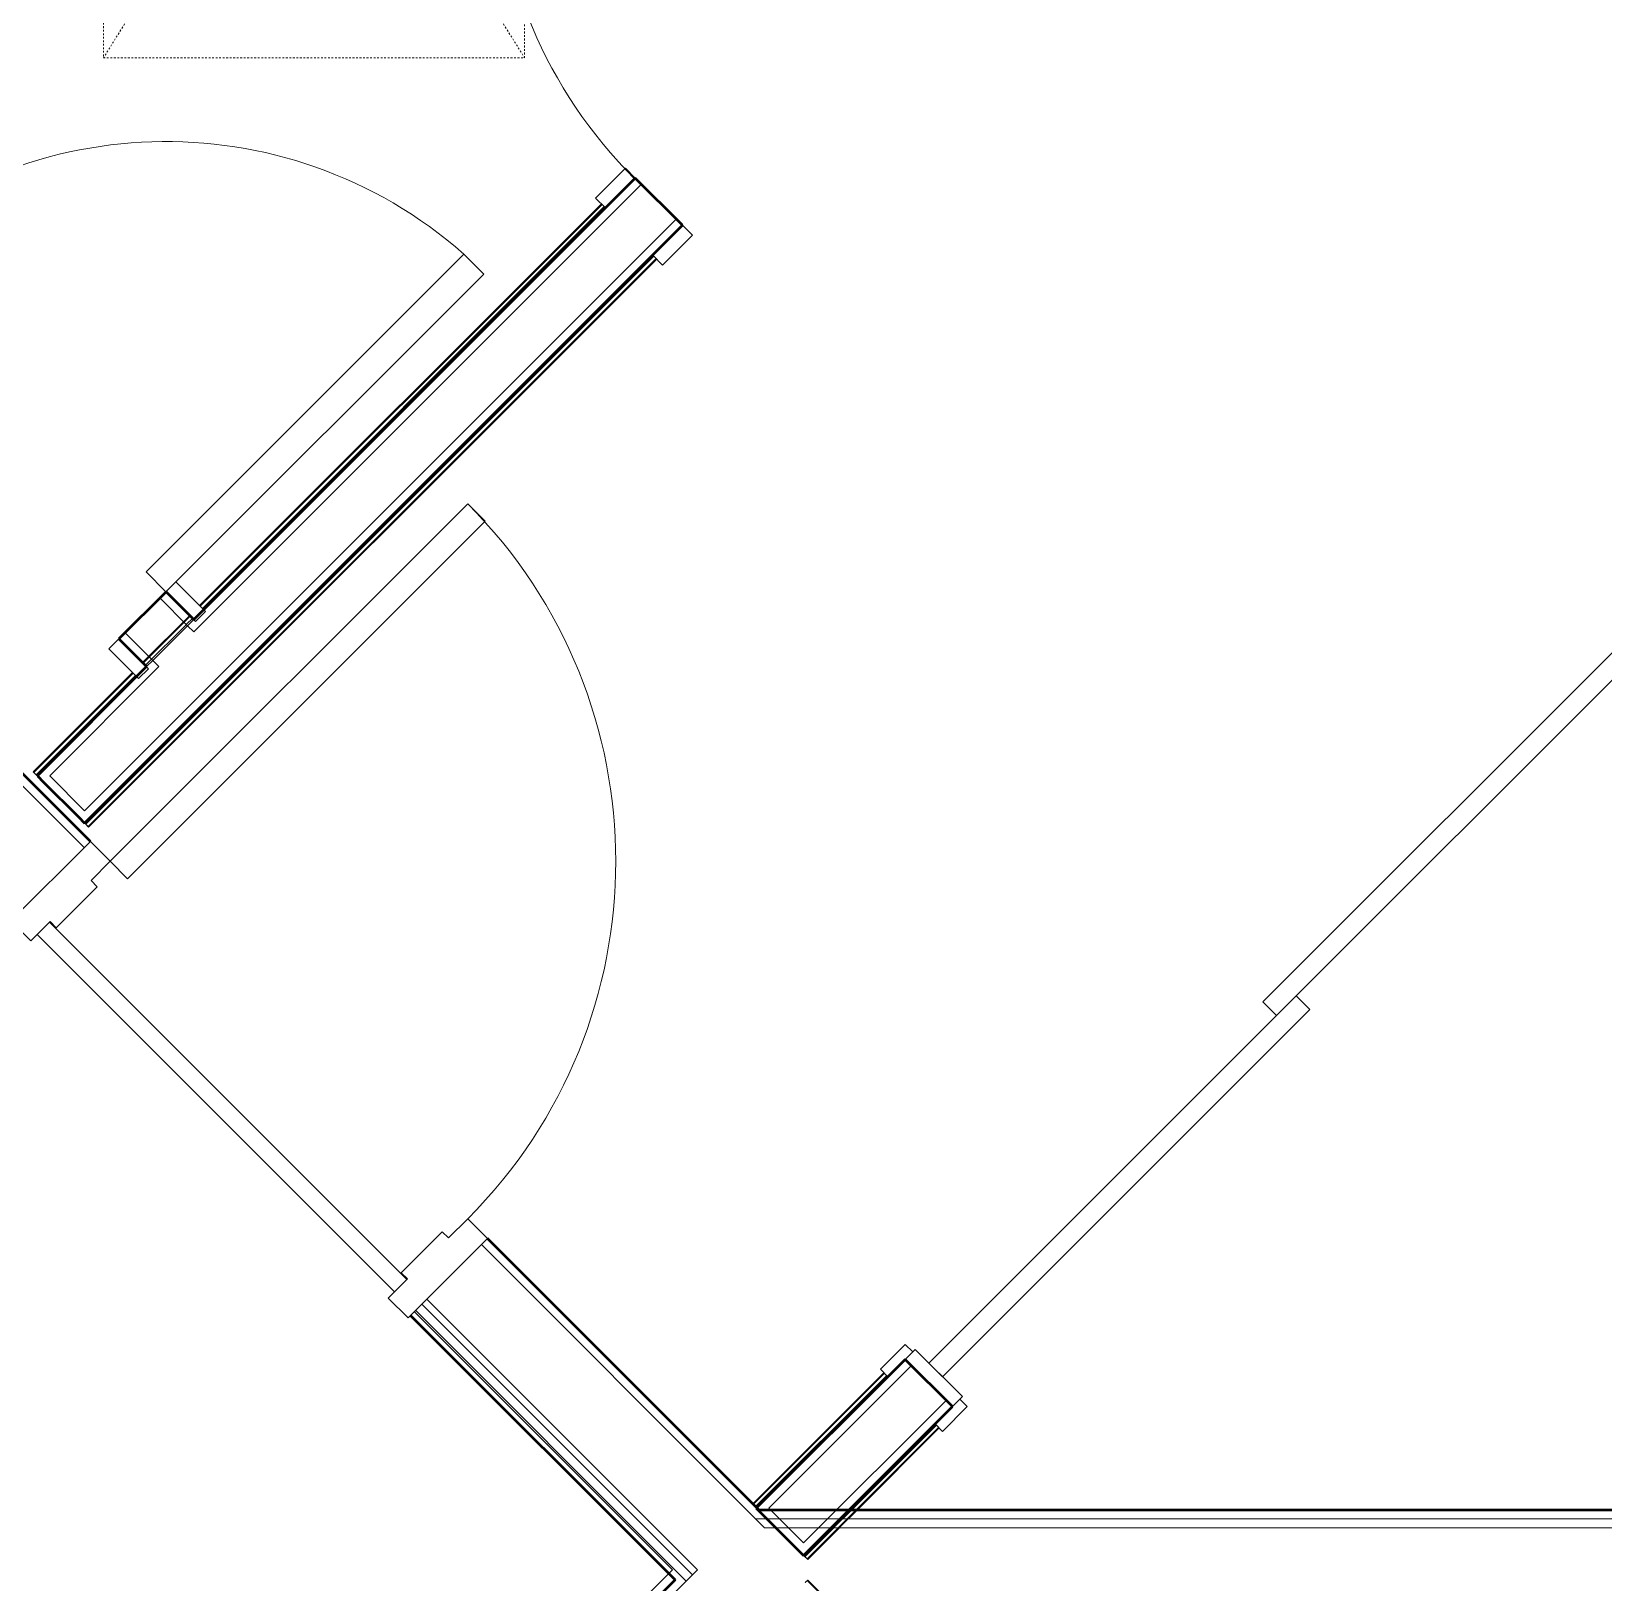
# Model space of a CAD drawing. Header units: inches. Extents: x -4218 to -1830, y 9767 to 12426.
# Drawn here: x -2490.3 to -2378.3, y 11682.1 to 11792.6 of the extents above; entities that cross this region are included whole.
import ezdxf

# ---------------------------------------------------------------- set-up
doc = ezdxf.new("R2010")
doc.units = ezdxf.units.IN
doc.header["$MEASUREMENT"] = 0
doc.linetypes.add('Dash', pattern=[0.25, 0.125, -0.125])
for name, color, linetype, lineweight in [('0-1', 7, 'Continuous', 5), ('0-2', 253, 'Continuous', 9), ('0-3', 7, 'Continuous', 9), ('A-DOOR-1', 7, 'Continuous', 9), ('A-DOOR-2', 50, 'Continuous', 20), ('A-DOOR-FRAM-1', 50, 'Continuous', 20), ('A-FLOR-5', 192, 'Continuous', 9), ('A-GENM-HDLN-1', 7, 'Dash', 9), ('A-WALL-1', 250, 'Continuous', 50), ('A-WALL-2', 10, 'Continuous', 13), ('A-WALL-3', 254, 'Continuous', 9), ('A-WALL-4', 253, 'Continuous', 9), ('A-WALL-5', 252, 'Continuous', 9), ('A-WALL-6', 7, 'Continuous', 9), ('I-WALL-1', 250, 'Continuous', 50), ('I-WALL-3', 253, 'Continuous', 9), ('I-WALL-4', 252, 'Continuous', 9)]:
    doc.layers.add(name, color=color, linetype=linetype, lineweight=lineweight)

# ---------------------------------------------------------------- blocks, each defined once
blk = doc.blocks.new('Basic Wall _ INT - W4BØF - _5_8 GYP - 2X4 WOOD_BATT_ - 5_8 GYP_ - ___-2686745-BACKGROUND - 3RD FLOOR')
at = {"layer": 'A-WALL-4'}
blk.add_line((-2446.02, 11776.64), (-2443.9, 11778.76), dxfattribs=at)
at = {"layer": 'A-WALL-5'}
for p, q in [((-2486.48, 11736.18), (-2446.02, 11776.64)), ((-2445.77, 11776.39), (-2486.23, 11735.93)), ((-2486.48, 11736.18), (-2486.47, 11736.16)), ((-2486.34, 11736.03), (-2486.28, 11735.97)), ((-2486.23, 11735.93), (-2486.19, 11735.88))]:
    blk.add_line(p, q, dxfattribs=at)
at = {"layer": 'A-WALL-6'}
for p, q in [((-2486.39, 11736.09), (-2445.93, 11776.55)), ((-2445.73, 11776.35), (-2486.19, 11735.88)), ((-2486.45, 11736.15), (-2486.48, 11736.18)), ((-2486.39, 11736.09), (-2486.45, 11736.15)), ((-2486.19, 11735.88), (-2486.39, 11736.09))]:
    blk.add_line(p, q, dxfattribs=at)
blk = doc.blocks.new('Basic Wall _ INT - W4BØF - _5_8 GYP - 2X4 WOOD_BATT_ - 5_8 GYP_ - ___-2686746-BACKGROUND - 3RD FLOOR')
at = {"layer": 'A-WALL-4'}
for p, q in [((-2449.38, 11780), (-2447.26, 11782.12)), ((-2478.95, 11750.92), (-2482.31, 11747.56)), ((-2481.6, 11747.77), (-2478.7, 11750.68)), ((-2482.06, 11747.32), (-2481.62, 11747.76))]:
    blk.add_line(p, q, dxfattribs=at)
at = {"layer": 'A-WALL-5'}
for p, q in [((-2449.63, 11780.25), (-2478.24, 11751.63)), ((-2477.99, 11751.38), (-2449.38, 11780)), ((-2478.99, 11750.97), (-2482.35, 11747.61)), ((-2479.23, 11750.32), (-2482.13, 11747.42)), ((-2478.79, 11750.76), (-2479.21, 11750.34)), ((-2483.02, 11746.86), (-2490.09, 11739.78)), ((-2489.84, 11739.54), (-2482.77, 11746.61)), ((-2490.13, 11739.83), (-2490.09, 11739.78)), ((-2490.05, 11739.74), (-2489.99, 11739.68)), ((-2489.86, 11739.55), (-2489.84, 11739.54))]:
    blk.add_line(p, q, dxfattribs=at)
at = {"layer": 'A-WALL-6'}
for p, q in [((-2449.67, 11780.29), (-2478.29, 11751.67)), ((-2449.47, 11780.09), (-2478.08, 11751.47)), ((-2483.06, 11746.9), (-2490.13, 11739.83)), ((-2482.86, 11746.7), (-2489.93, 11739.62)), ((-2489.93, 11739.62), (-2490.13, 11739.83)), ((-2489.87, 11739.57), (-2489.93, 11739.62)), ((-2489.84, 11739.54), (-2489.87, 11739.57))]:
    blk.add_line(p, q, dxfattribs=at)
blk = doc.blocks.new('SWING - SINGLE - FLUSH - 2-10 x 6-8 - PRIVACY-3199407-BACKGROUND - 3RD FLOOR')
at = {"layer": 'A-DOOR-1'}
blk.add_arc((17, 2.37), 34.07, 93.3657, 180, dxfattribs=at)
at = {"layer": 'A-DOOR-2'}
for p, q in [((15, 2.37), (15, 36.38)), ((17, 36.38), (15, 36.38)), ((17, 2.37), (17, 36.38)), ((17, 2.37), (15, 2.37))]:
    blk.add_line(p, q, dxfattribs=at)
at = {"layer": 'A-DOOR-FRAM-1'}
for p, q in [((-17, 3.37), (-20, 3.37)), ((-20, 3.37), (-20, 2.37)), ((-17, 2.37), (-17, 3.37)), ((20, 3.37), (17, 3.37)), ((17, 3.37), (17, 2.37)), ((20, 2.37), (20, 3.37)), ((-20, 2.37), (-17, 2.37)), ((17, 2.37), (20, 2.37)), ((-17, -2.38), (-20, -2.38)), ((-20, -2.38), (-20, -3.38)), ((-17, -3.38), (-17, -2.38)), ((20, -2.38), (17, -2.38)), ((17, -2.38), (17, -3.38)), ((20, -3.38), (20, -2.38)), ((-20, -3.38), (-17, -3.38)), ((17, -3.38), (20, -3.38))]:
    blk.add_line(p, q, dxfattribs=at)
blk = doc.blocks.new('SWING - SINGLE - FLUSH - 2-8 x 6-8 - PASSAGE-3199406-BACKGROUND - 3RD FLOOR')
at = {"layer": 'A-DOOR-1'}
blk.add_arc((16, 2.37), 32.07, 93.5759, 180, dxfattribs=at)
at = {"layer": 'A-DOOR-2'}
for p, q in [((14, 2.37), (14, 34.38)), ((16, 34.38), (14, 34.38)), ((16, 2.37), (16, 34.38)), ((16, 2.37), (14, 2.37))]:
    blk.add_line(p, q, dxfattribs=at)
at = {"layer": 'A-DOOR-FRAM-1'}
for p, q in [((-16, 3.37), (-19, 3.37)), ((-19, 3.37), (-19, 2.37)), ((-16, 2.37), (-16, 3.37)), ((19, 3.37), (16, 3.37)), ((16, 3.37), (16, 2.37)), ((19, 2.37), (19, 3.37)), ((-19, 2.37), (-16, 2.37)), ((16, 2.37), (19, 2.37)), ((-16, -2.38), (-19, -2.38)), ((-19, -2.38), (-19, -3.38)), ((-16, -3.38), (-16, -2.38)), ((19, -2.38), (16, -2.38)), ((16, -2.38), (16, -3.38)), ((19, -3.38), (19, -2.38)), ((-19, -3.38), (-16, -3.38)), ((16, -3.38), (19, -3.38))]:
    blk.add_line(p, q, dxfattribs=at)
blk = doc.blocks.new('Basic Wall _ INT - W4BØF - _5_8 GYP - 2X4 WOOD_BATT_ - 5_8 GYP_ - ___-2694574-BACKGROUND - 3RD FLOOR')
at = {"layer": 'A-WALL-4'}
for p, q in [((-2435.07, 11682.17), (-2435.13, 11682.11)), ((-2434.98, 11682.26), (-2435.03, 11682.22)), ((-2435.03, 11682.22), (-2433.3, 11680.49))]:
    blk.add_line(p, q, dxfattribs=at)
at = {"layer": 'A-WALL-5'}
for p, q in [((-2435.17, 11682.07), (-2435.13, 11682.11)), ((-2435.13, 11682.11), (-2434.98, 11682.26)), ((-2434.98, 11682.26), (-2433.21, 11680.49))]:
    blk.add_line(p, q, dxfattribs=at)
blk = doc.blocks.new('Basic Wall _ INT - W4BØF - _5_8 GYP - 2X4 WOOD_BATT_ - 5_8 GYP_ - ___-2694729-BACKGROUND - 3RD FLOOR')
at = {"layer": 'A-WALL-4'}
for p, q in [((-2438.93, 11687.66), (-2438.88, 11687.62)), ((-2438.84, 11687.58), (-2438.78, 11687.52)), ((-2438.65, 11687.39), (-2438.64, 11687.37))]:
    blk.add_line(p, q, dxfattribs=at)
at = {"layer": 'A-WALL-5'}
for p, q in [((-2429.51, 11696.99), (-2438.85, 11687.66)), ((-2438.6, 11687.41), (-2429.27, 11696.74)), ((-2438.72, 11687.46), (-2438.93, 11687.66)), ((-2438.71, 11687.44), (-2438.72, 11687.46)), ((-2438.67, 11687.4), (-2438.71, 11687.44)), ((-2438.64, 11687.37), (-2438.67, 11687.4))]:
    blk.add_line(p, q, dxfattribs=at)
at = {"layer": 'A-WALL-6'}
for p, q in [((-2429.56, 11697.03), (-2438.89, 11687.7)), ((-2429.35, 11696.83), (-2438.69, 11687.5))]:
    blk.add_line(p, q, dxfattribs=at)
blk = doc.blocks.new('Basic Wall _ INT - W4BØF - _5_8 GYP - 2X4 WOOD_BATT_ - 5_8 GYP_ - ___-2694730-BACKGROUND - 3RD FLOOR')
at = {"layer": 'A-WALL-4'}
for p, q in [((-2433.29, 11686), (-2432.05, 11687.24)), ((-2431.55, 11687.24), (-2432.79, 11686)), ((-2435.28, 11684.01), (-2433.3, 11685.99)), ((-2432.8, 11685.99), (-2435.03, 11683.76)), ((-2435.28, 11684.01), (-2435.26, 11683.99)), ((-2435.13, 11683.87), (-2435.07, 11683.81)), ((-2435.03, 11683.76), (-2434.98, 11683.72))]:
    blk.add_line(p, q, dxfattribs=at)
at = {"layer": 'A-WALL-5'}
for p, q in [((-2432.05, 11687.24), (-2425.91, 11693.38)), ((-2425.66, 11693.13), (-2431.55, 11687.24)), ((-2433.12, 11686), (-2431.87, 11687.24)), ((-2431.46, 11687.24), (-2432.71, 11686)), ((-2435.19, 11683.92), (-2433.12, 11685.99)), ((-2432.71, 11685.99), (-2434.98, 11683.72)), ((-2435.25, 11683.98), (-2435.28, 11684.01)), ((-2435.2, 11683.93), (-2435.25, 11683.98)), ((-2435.19, 11683.92), (-2435.2, 11683.93)), ((-2435.17, 11683.91), (-2435.19, 11683.92)), ((-2434.98, 11683.72), (-2435.17, 11683.91))]:
    blk.add_line(p, q, dxfattribs=at)
at = {"layer": 'A-WALL-6'}
for p, q in [((-2431.87, 11687.24), (-2425.82, 11693.29)), ((-2425.62, 11693.09), (-2431.46, 11687.24))]:
    blk.add_line(p, q, dxfattribs=at)
blk = doc.blocks.new('SLIDING - FLUSH - 6-0 x 6-8-3203588-BACKGROUND - 3RD FLOOR')
at = {"layer": 'A-DOOR-1'}
for p, q in [((-38.75, 3.25), (-36.25, 3.25)), ((-38.75, 2.5), (-38.75, 3.25)), ((-36.25, 2.5), (-38.75, 2.5)), ((-36.25, 3.25), (-36.25, 2.5)), ((36.25, 3.25), (38.75, 3.25)), ((36.25, 2.5), (36.25, 3.25)), ((38.75, 2.5), (36.25, 2.5)), ((38.75, 3.25), (38.75, 2.5)), ((-38.75, -2.25), (-36.25, -2.25)), ((-38.75, -3), (-38.75, -2.25)), ((-36.25, -3), (-38.75, -3)), ((-36.25, -2.25), (-36.25, -3)), ((36.25, -2.25), (38.75, -2.25)), ((36.25, -3), (36.25, -2.25)), ((38.75, -3), (36.25, -3)), ((38.75, -2.25), (38.75, -3))]:
    blk.add_line(p, q, dxfattribs=at)
at = {"layer": 'A-DOOR-2'}
for p, q in [((-1, -0.875), (-1, 0.5)), ((-1, 0.5), (36, 0.5)), ((36, 0.5), (36, -0.875)), ((-36, -2.25), (-36, -0.875)), ((-36, -0.875), (1, -0.875)), ((36, -0.875), (-1, -0.875)), ((1, -0.875), (1, -2.25)), ((1, -2.25), (-36, -2.25))]:
    blk.add_line(p, q, dxfattribs=at)
at = {"layer": 'A-DOOR-FRAM-1'}
for p, q in [((-37, -2.25), (-37, 2.5)), ((-37, 2.5), (-36, 2.5)), ((-36, 2.5), (-36, -2.25)), ((36, 2.5), (37, 2.5)), ((36, -2.25), (36, 2.5)), ((37, 2.5), (37, -2.25)), ((-36, -2.25), (-37, -2.25)), ((37, -2.25), (36, -2.25))]:
    blk.add_line(p, q, dxfattribs=at)
blk = doc.blocks.new('ADA Clearances - 30_x48_-3054095-BACKGROUND - 3RD FLOOR')
at = {"layer": 'A-GENM-HDLN-1'}
for p, q in [((15, -24), (-15, 24)), ((-15, -24), (15, 24)), ((15, 24), (-15, 24)), ((-15, 24), (-15, -24)), ((15, -24), (15, 24)), ((-15, -24), (15, -24))]:
    blk.add_line(p, q, dxfattribs=at)
blk = doc.blocks.new('CTR - 1st Phase - Unit Layouts_rvt-1-BACKGROUND - 3RD FLOOR')
at = {"layer": 'A-WALL-1'}
for p, q in [((-2447.26, 11782.12), (-2478.7, 11750.68)), ((-2443.9, 11778.76), (-2447.26, 11782.12)), ((-2486.48, 11736.18), (-2443.9, 11778.76)), ((-2480.68, 11752.66), (-2484.04, 11749.3)), ((-2478.7, 11750.68), (-2480.68, 11752.66)), ((-2484.04, 11749.3), (-2482.06, 11747.32)), ((-2482.06, 11747.32), (-2489.84, 11739.54)), ((-2489.84, 11739.54), (-2489.4, 11739.09)), ((-2489.4, 11739.09), (-2486.92, 11736.62)), ((-2486.92, 11736.62), (-2486.48, 11736.18)), ((-2428.03, 11697.98), (-2438.64, 11687.37)), ((-2424.67, 11694.62), (-2428.03, 11697.98)), ((-2435.28, 11684.01), (-2424.67, 11694.62)), ((-2438.64, 11687.37), (-2438.19, 11686.93)), ((-2438.19, 11686.93), (-2435.72, 11684.45)), ((-2435.72, 11684.45), (-2435.28, 11684.01))]:
    blk.add_line(p, q, dxfattribs=at)
at = {"layer": 'A-WALL-2'}
for p, q in [((-2478.7, 11749.79), (-2446.81, 11781.68)), ((-2486.48, 11737.06), (-2444.34, 11779.2)), ((-2479.14, 11750.23), (-2481.12, 11752.21)), ((-2481.62, 11747.76), (-2483.6, 11749.74)), ((-2478.7, 11749.79), (-2479.14, 11750.23)), ((-2488.96, 11739.54), (-2481.18, 11747.32)), ((-2481.18, 11747.32), (-2481.62, 11747.76)), ((-2488.96, 11739.54), (-2486.48, 11737.06)), ((-2427.59, 11697.53), (-2437.75, 11687.37)), ((-2425.11, 11695.06), (-2435.28, 11684.9)), ((-2437.75, 11687.37), (-2435.28, 11684.9))]:
    blk.add_line(p, q, dxfattribs=at)
at = {"layer": 'A-WALL-3'}
for p, q in [((-2447.26, 11782.12), (-2449.38, 11780)), ((-2446.02, 11776.64), (-2443.9, 11778.76)), ((-2433.29, 11686), (-2432.05, 11687.24)), ((-2435.28, 11684.01), (-2433.3, 11685.99))]:
    blk.add_line(p, q, dxfattribs=at)
at = {"layer": 'A-WALL-4'}
for p, q in [((-2449.38, 11780), (-2477.99, 11751.38)), ((-2486.48, 11736.18), (-2446.02, 11776.64)), ((-2482.77, 11746.61), (-2489.84, 11739.54)), ((-2428.03, 11697.98), (-2424.67, 11694.62)), ((-2429.27, 11696.74), (-2438.6, 11687.41)), ((-2432.05, 11687.24), (-2425.91, 11693.38)), ((-2438.47, 11687.21), (-2438.64, 11687.37)), ((-2435.28, 11684.01), (-2438.45, 11687.19))]:
    blk.add_line(p, q, dxfattribs=at)
at = {"layer": 'A-WALL-5'}
for p, q in [((-2447.26, 11782.12), (-2443.9, 11778.76)), ((-2484.04, 11749.3), (-2480.68, 11752.66)), ((-2486.48, 11736.18), (-2489.84, 11739.54))]:
    blk.add_line(p, q, dxfattribs=at)
at = {"layer": '0-2'}
for name in ['Basic Wall _ INT - W4BØF - _5_8 GYP - 2X4 WOOD_BATT_ - 5_8 GYP_ - ___-2694729-BACKGROUND - 3RD FLOOR', 'Basic Wall _ INT - W4BØF - _5_8 GYP - 2X4 WOOD_BATT_ - 5_8 GYP_ - ___-2694730-BACKGROUND - 3RD FLOOR', 'Basic Wall _ INT - W4BØF - _5_8 GYP - 2X4 WOOD_BATT_ - 5_8 GYP_ - ___-2686746-BACKGROUND - 3RD FLOOR', 'Basic Wall _ INT - W4BØF - _5_8 GYP - 2X4 WOOD_BATT_ - 5_8 GYP_ - ___-2686745-BACKGROUND - 3RD FLOOR', 'Basic Wall _ INT - W4BØF - _5_8 GYP - 2X4 WOOD_BATT_ - 5_8 GYP_ - ___-2694574-BACKGROUND - 3RD FLOOR']:
    blk.add_blockref(name, (0, 0), dxfattribs=at)
for name, p, rotation in [('ADA Clearances - 30_x48_-3054095-BACKGROUND - 3RD FLOOR', (-2470.14, 11814.68), 180), ('SWING - SINGLE - FLUSH - 2-10 x 6-8 - PRIVACY-3199407-BACKGROUND - 3RD FLOOR', (-2433.56, 11792.46), 44.99999999999945), ('SWING - SINGLE - FLUSH - 2-8 x 6-8 - PASSAGE-3199406-BACKGROUND - 3RD FLOOR', (-2493.68, 11762.29), 315.0000000000329), ('SLIDING - FLUSH - 6-0 x 6-8-3203588-BACKGROUND - 3RD FLOOR', (-2400.28, 11722.55), 225.0000000000975)]:
    blk.add_blockref(name, p, dxfattribs=dict(at, rotation=rotation))
blk = doc.blocks.new('HOLLOW METAL - UNIT DOOR-2191977-BACKGROUND - 3RD FLOOR')
at = {"layer": 'A-DOOR-1'}
blk.add_arc((18, -4.125), 36, 180, 270, dxfattribs=at)
at = {"layer": 'A-DOOR-2'}
for p, q in [((16.25, -4.125), (18, -4.125)), ((16.25, -40.125), (16.25, -4.125)), ((18, -4.125), (18, -40.125)), ((18, -40.125), (16.25, -40.125))]:
    blk.add_line(p, q, dxfattribs=at)
at = {"layer": 'A-DOOR-FRAM-1'}
for p, q in [((-20, 3.875), (-18, 3.875)), ((-20, -4.125), (-20, 3.875)), ((-18, 3.875), (-18, 1.9375)), ((18, 3.875), (20, 3.875)), ((18, 1.9375), (18, 3.875)), ((20, 3.875), (20, -4.125)), ((-18, 1.9375), (-17.375, 1.9375)), ((-17.375, 1.9375), (-17.375, -2.1875)), ((17.375, 1.9375), (18, 1.9375)), ((17.375, -2.1875), (17.375, 1.9375)), ((-18, -2.1875), (-18, -4.125)), ((-17.375, -2.1875), (-18, -2.1875)), ((18, -2.1875), (17.375, -2.1875)), ((18, -4.125), (18, -2.1875)), ((-18, -4.125), (-20, -4.125)), ((20, -4.125), (18, -4.125))]:
    blk.add_line(p, q, dxfattribs=at)
blk = doc.blocks.new('CTR - 1st Phase - Common Walls_rvt-1-BACKGROUND - 3RD FLOOR')
at = {"layer": 'A-WALL-2'}
for p, q in [((-2492.69, 11740.62), (-2488.8, 11736.73)), ((-2488.8, 11736.73), (-2487.65, 11735.58)), ((-2487.65, 11735.58), (-2486.5, 11734.43)), ((-2458.22, 11706.15), (-2439.39, 11687.32)), ((-2462.11, 11702.26), (-2443.28, 11683.43)), ((-2462.9, 11701.46), (-2444.08, 11682.64)), ((-2462.46, 11701.9), (-2443.64, 11683.08)), ((-2439.39, 11687.32), (-2438.95, 11686.88)), ((-2438.95, 11686.88), (-2438.69, 11686.61)), ((-2438.69, 11686.61), (-2437.8, 11686.61)), ((-2438.06, 11685.99), (-2438.69, 11686.61)), ((-2076.17, 11686.61), (-2437.8, 11686.61)), ((-2438.06, 11685.99), (-2437.18, 11685.99)), ((-2076.17, 11685.99), (-2437.18, 11685.99)), ((-2443.28, 11683.43), (-2442.84, 11682.99)), ((-2443.64, 11682.19), (-2462.11, 11663.72)), ((-2444.08, 11682.64), (-2443.64, 11682.19)), ((-2443.64, 11683.08), (-2443.19, 11682.64)), ((-2443.19, 11682.64), (-2443.64, 11682.19)), ((-2443.19, 11682.64), (-2443.64, 11682.19)), ((-2442.84, 11682.99), (-2443.19, 11682.64)), ((-2442.84, 11682.99), (-2443.19, 11682.64))]:
    blk.add_line(p, q, dxfattribs=at)
at = {"layer": 'I-WALL-1'}
for p, q in [((-2487.21, 11736.02), (-2492.25, 11741.06)), ((-2486.06, 11734.87), (-2487.21, 11736.02)), ((-2438.95, 11687.76), (-2457.78, 11706.59)), ((-2463.26, 11701.11), (-2444.43, 11682.28)), ((-2438.43, 11687.24), (-2438.95, 11687.76)), ((-2076.17, 11687.24), (-2438.43, 11687.24)), ((-2444.43, 11682.28), (-2462.55, 11664.16))]:
    blk.add_line(p, q, dxfattribs=at)
at = {"layer": 'I-WALL-3'}
for p, q in [((-2463.26, 11701.11), (-2457.78, 11706.59)), ((-2438.89, 11687.7), (-2438.81, 11687.62)), ((-2438.81, 11687.62), (-2438.74, 11687.55)), ((-2438.56, 11687.37), (-2438.43, 11687.24)), ((-2431.99, 11687.24), (-2438.43, 11687.24)), ((-2431.76, 11687.24), (-2431.82, 11687.24)), ((-2431.46, 11687.24), (-2431.72, 11687.24))]:
    blk.add_line(p, q, dxfattribs=at)
at = {"layer": 'I-WALL-4'}
for p, q in [((-2492.69, 11741.5), (-2487.21, 11736.02)), ((-2486.06, 11734.87), (-2487.21, 11736.02)), ((-2438.95, 11687.76), (-2457.78, 11706.59)), ((-2463.26, 11701.11), (-2444.43, 11682.28)), ((-2438.95, 11687.76), (-2438.89, 11687.7)), ((-2366, 11687.24), (-2431.46, 11687.24)), ((-2444.43, 11682.28), (-2462.55, 11664.16))]:
    blk.add_line(p, q, dxfattribs=at)
at = {"layer": '0-3', "rotation": 134.9999999999988}
blk.add_blockref('HOLLOW METAL - UNIT DOOR-2191977-BACKGROUND - 3RD FLOOR', (-2474.84, 11717.81), dxfattribs=at)

msp = doc.modelspace()

# ---------------------------------------------------------------- linework, layer by layer
at = {"layer": 'A-FLOR-5'}
for p, q in [((-2488.98, 11729.13), (-2463.52, 11703.67)), ((-2464.41, 11702.79), (-2489.86, 11728.24)), ((-2462.11, 11702.26), (-2442.84, 11682.99)), ((-2444.61, 11682.99), (-2462.99, 11701.37)), ((-2492.69, 11634.91), (-2444.61, 11682.99)), ((-2442.84, 11682.99), (-2462.11, 11663.72))]:
    msp.add_line(p, q, dxfattribs=at)

# ---------------------------------------------------------------- block references
at = {"layer": '0-1'}
for name in ['CTR - 1st Phase - Unit Layouts_rvt-1-BACKGROUND - 3RD FLOOR', 'CTR - 1st Phase - Common Walls_rvt-1-BACKGROUND - 3RD FLOOR']:
    msp.add_blockref(name, (0, 0), dxfattribs=at)

doc.saveas('drawing.dxf')
